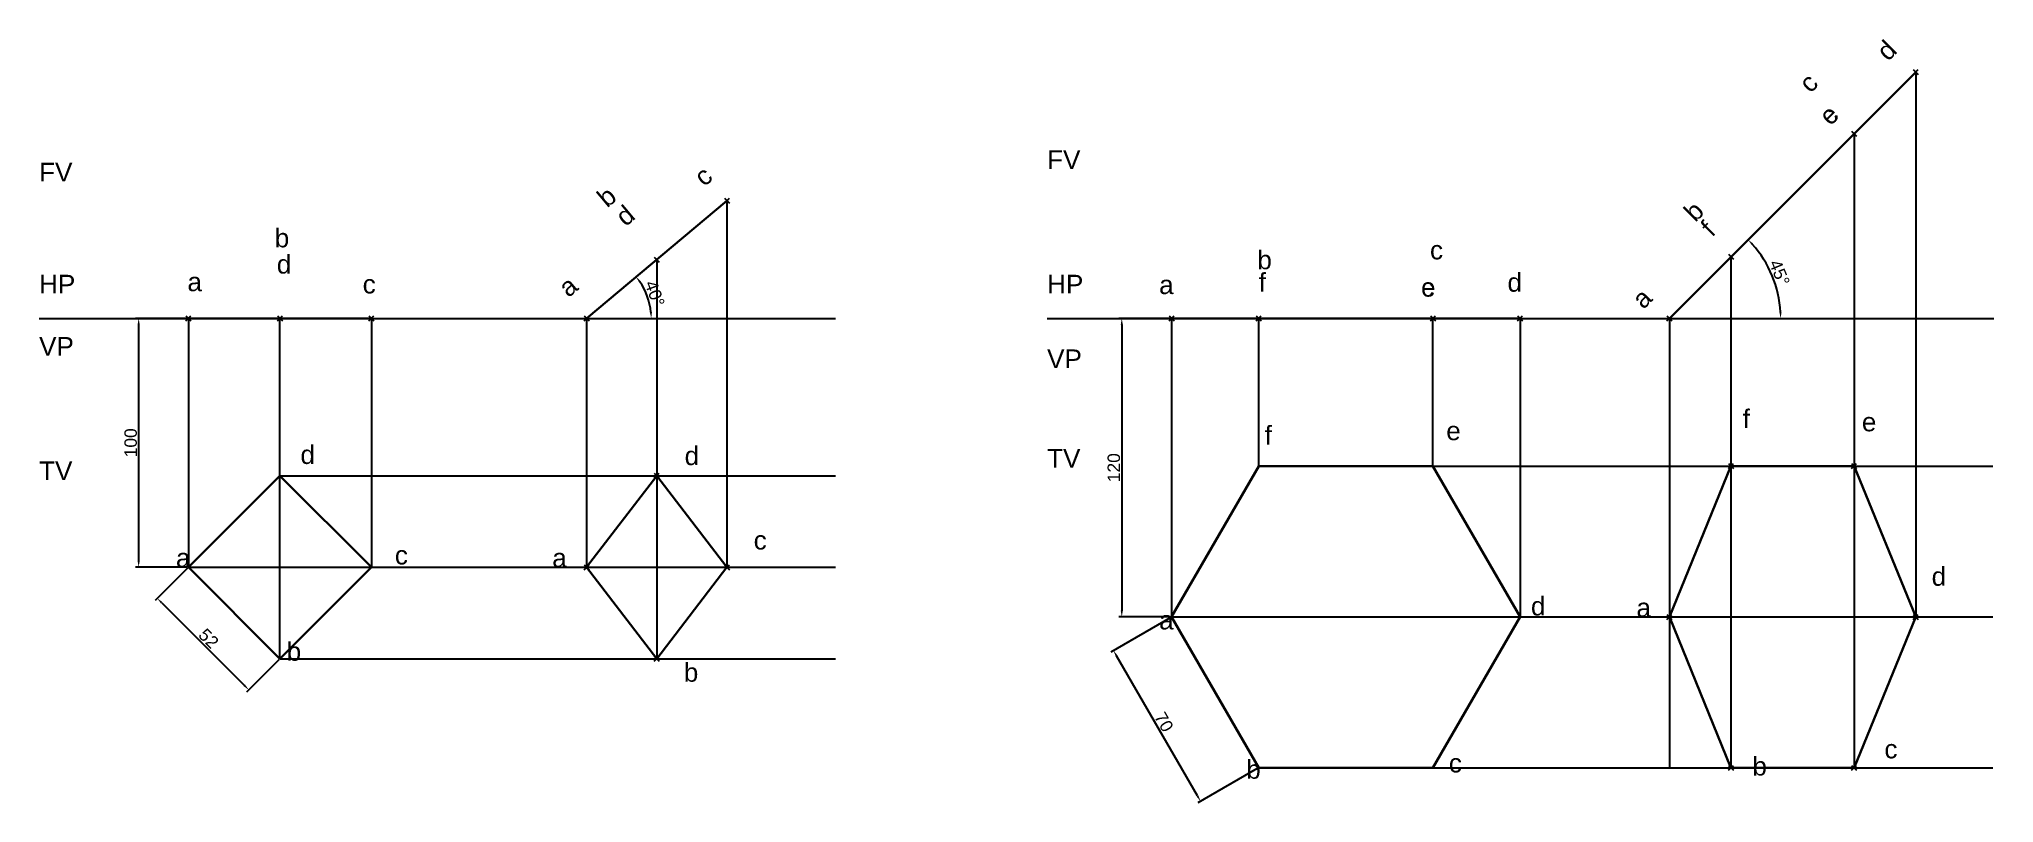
# Model space of a CAD drawing. Header units: millimetres. Extents: x 1165 to 1950, y 1195 to 1502.
import ezdxf

# ---------------------------------------------------------------- set-up
doc = ezdxf.new("R2010")
doc.units = ezdxf.units.MM
doc.header["$PDMODE"] = 3
doc.styles.get("Standard").update_dxf_attribs({"font": 'arial.ttf'})
doc.dimstyles.new('ISO-25', dxfattribs={"dimtxt": 5, "dimasz": 2.5, "dimexe": 1.25, "dimexo": 0.625, "dimtad": 1, "dimtxsty": 'Standard', "dimcen": 2.5, "dimadec": 0, "dimazin": 0, "dimtfac": 1, "dimtmove": 0, "dimatfit": 3, "dimfxl": 1, "dimarcsym": 0})

# ---------------------------------------------------------------- blocks, each defined once
blk = doc.blocks.new('*D2')
at = {"color": 0, "lineweight": -2, "transparency": 16777216}
for p, q in [((1619.46, 1269.69), (1595.59, 1255.91)), ((1630.42, 1198.08), (1597.92, 1254.37)), ((1654.46, 1209.07), (1630.59, 1195.29))]:
    blk.add_line(p, q, dxfattribs=at)
at = {"color": 0, "transparency": 16777216}
for points in [[(1598.28, 1254.58), (1597.56, 1254.16), (1596.67, 1256.53)], [(1630.78, 1198.28), (1630.06, 1197.87), (1631.67, 1195.91)]]:
    blk.add_solid(points, dxfattribs=at)
at = {"layer": 'Defpoints', "color": 0, "transparency": 16777216}
for p in [(1620, 1270), (1596.67, 1256.53), (1655, 1209.38)]:
    blk.add_point(p, dxfattribs=at)
at = {"color": 0, "transparency": 16777216, "insert": (1616.93, 1227.81), "char_height": 5, "attachment_point": 5, "rotation": 300}
blk.add_mtext('70', dxfattribs=at)
blk = doc.blocks.new('*D3')
at = {"color": 0, "lineweight": -2, "transparency": 16777216}
blk.add_arc((1820, 1390), 44.72, 3.20335, 41.79665, dxfattribs=at)
at = {"color": 0, "transparency": 16777216}
for points in [[(1853.04, 1419.52), (1853.64, 1420.09), (1851.62, 1421.62)], [(1865.07, 1392.51), (1864.23, 1392.49), (1864.72, 1390)]]:
    blk.add_solid(points, dxfattribs=at)
at = {"layer": 'Defpoints', "color": 0, "transparency": 16777216}
for p in [(1918.99, 1488.99), (1863.2, 1401.57), (1820, 1390), (1830, 1390), (1950.4, 1390)]:
    blk.add_point(p, dxfattribs=at)
at = {"color": 0, "transparency": 16777216, "insert": (1864.24, 1408.33), "char_height": 5, "attachment_point": 5, "rotation": 292.5}
blk.add_mtext('45°', dxfattribs=at)
blk = doc.blocks.new('*D4')
at = {"color": 0, "lineweight": -2, "transparency": 16777216}
blk.add_arc((1385, 1390), 25.94, 5.52377, 34.47623, dxfattribs=at)
at = {"color": 0, "transparency": 16777216}
for points in [[(1406.05, 1404.43), (1406.72, 1404.94), (1404.87, 1406.67)], [(1411.24, 1392.52), (1410.4, 1392.48), (1410.94, 1390)]]:
    blk.add_solid(points, dxfattribs=at)
at = {"layer": 'Defpoints', "color": 0, "transparency": 16777216}
for p in [(1441.33, 1437.27), (1410.24, 1395.98), (1165, 1390), (1385, 1390), (1485, 1390)]:
    blk.add_point(p, dxfattribs=at)
at = {"color": 0, "transparency": 16777216, "insert": (1412.36, 1399.96), "char_height": 5, "attachment_point": 5, "rotation": 290}
blk.add_mtext('40°', dxfattribs=at)
blk = doc.blocks.new('*D5')
at = {"color": 0, "lineweight": -2, "transparency": 16777216}
for p, q in [((1224.56, 1289.56), (1211.6, 1276.6)), ((1214.25, 1275.72), (1247.49, 1242.48)), ((1261.33, 1252.79), (1248.37, 1239.83))]:
    blk.add_line(p, q, dxfattribs=at)
at = {"color": 0, "transparency": 16777216}
for points in [[(1214.55, 1276.01), (1213.96, 1275.42), (1212.49, 1277.49)], [(1247.78, 1242.78), (1247.19, 1242.19), (1249.26, 1240.72)]]:
    blk.add_solid(points, dxfattribs=at)
at = {"layer": 'Defpoints', "color": 0, "transparency": 16777216}
for p in [(1225, 1290), (1261.77, 1253.23), (1249.26, 1240.72)]:
    blk.add_point(p, dxfattribs=at)
at = {"color": 0, "transparency": 16777216, "insert": (1233.12, 1261.35), "char_height": 5, "attachment_point": 5, "rotation": 315}
blk.add_mtext('52', dxfattribs=at)
blk = doc.blocks.new('*D6')
at = {"color": 0, "lineweight": -2, "transparency": 16777216}
for p, q in [((1224.38, 1390), (1203.75, 1390)), ((1205, 1387.5), (1205, 1292.5)), ((1224.38, 1290), (1203.75, 1290))]:
    blk.add_line(p, q, dxfattribs=at)
at = {"color": 0, "transparency": 16777216}
for points in [[(1204.58, 1387.5), (1205.42, 1387.5), (1205, 1390)], [(1204.58, 1292.5), (1205.42, 1292.5), (1205, 1290)]]:
    blk.add_solid(points, dxfattribs=at)
at = {"layer": 'Defpoints', "color": 0, "transparency": 16777216}
for p in [(1225, 1390), (1205, 1290), (1225, 1290)]:
    blk.add_point(p, dxfattribs=at)
at = {"color": 0, "transparency": 16777216, "insert": (1201.82, 1340), "char_height": 5, "attachment_point": 5, "rotation": 90}
blk.add_mtext('100', dxfattribs=at)
blk = doc.blocks.new('*D7')
at = {"color": 0, "lineweight": -2, "transparency": 16777216}
for p, q in [((1619.38, 1390), (1598.75, 1390)), ((1600, 1387.5), (1600, 1272.5)), ((1619.38, 1270), (1598.75, 1270))]:
    blk.add_line(p, q, dxfattribs=at)
at = {"color": 0, "transparency": 16777216}
for points in [[(1599.58, 1387.5), (1600.42, 1387.5), (1600, 1390)], [(1599.58, 1272.5), (1600.42, 1272.5), (1600, 1270)]]:
    blk.add_solid(points, dxfattribs=at)
at = {"layer": 'Defpoints', "color": 0, "transparency": 16777216}
for p in [(1620, 1390), (1600, 1270), (1620, 1270)]:
    blk.add_point(p, dxfattribs=at)
at = {"color": 0, "transparency": 16777216, "insert": (1596.82, 1330), "char_height": 5, "attachment_point": 5, "rotation": 90}
blk.add_mtext('120', dxfattribs=at)

msp = doc.modelspace()

# ---------------------------------------------------------------- linework, layer by layer
at = {"lineweight": 30}
for p, q in [((1820, 1390), (1918.995, 1488.995)), ((1620, 1390), (1760, 1390))]:
    msp.add_line(p, q, dxfattribs=at)
at = {"color": 4}
for p, q in [((1918.995, 1488.995), (1918.995, 1270)), ((1894.246, 1464.246), (1894.246, 1209.378)), ((1441.334, 1437.27), (1441.334, 1290)), ((1844.749, 1414.749), (1844.749, 1209.378)), ((1413.167, 1413.635), (1413.167, 1253.23)), ((1225, 1390), (1225, 1290)), ((1261.77, 1253.23), (1261.77, 1390)), ((1298.539, 1390), (1298.539, 1290)), ((1385, 1390), (1385, 1290)), ((1620, 1390), (1620, 1270)), ((1655, 1330.622), (1655, 1390)), ((1725, 1330.622), (1725, 1390)), ((1760, 1390), (1760, 1270)), ((1820, 1390), (1820, 1209.378)), ((1725, 1330.622), (1950, 1330.622)), ((1261.77, 1326.77), (1485, 1326.77)), ((1225, 1290), (1485, 1290)), ((1620, 1270), (1760, 1270)), ((1760, 1270), (1950, 1270)), ((1261.77, 1253.23), (1485, 1253.23)), ((1725, 1209.378), (1950, 1209.378))]:
    msp.add_line(p, q, dxfattribs=at)
at = {"color": 7, "lineweight": 30}
for p, q in [((1385, 1390), (1441.334, 1437.27)), ((1225, 1390), (1298.539, 1390))]:
    msp.add_line(p, q, dxfattribs=at)
at = {"color": 7}
msp.add_line((1165, 1390), (1485, 1390), dxfattribs=at)
for p, q in [((1570, 1390), (1830, 1390)), ((1830, 1390), (1950.4, 1390))]:
    msp.add_line(p, q)
at = {"lineweight": 30}
msp.add_lwpolyline([(1655, 1209.378), (1725, 1209.378), (1760, 1270), (1725, 1330.622), (1655, 1330.622), (1620, 1270)], close=True, dxfattribs=at)
at = {"color": 7, "lineweight": 30}
for points in [[(1820, 1270), (1844.749, 1330.622), (1894.246, 1330.622), (1918.995, 1270), (1894.246, 1209.378), (1844.749, 1209.378), (1820, 1270)], [(1385, 1290), (1413.167, 1326.77), (1441.334, 1290), (1413.167, 1253.23), (1385, 1290)]]:
    msp.add_lwpolyline(points, dxfattribs=at)
msp.add_lwpolyline([(1261.77, 1253.23), (1298.539, 1290), (1261.77, 1326.77), (1225, 1290)], close=True, dxfattribs=at)
for p in [(1918.995, 1488.995), (1894.246, 1464.246), (1844.749, 1414.749), (1620, 1390), (1655, 1390), (1725, 1390), (1760, 1390), (1820, 1390)]:
    msp.add_point(p)
at = {"color": 7}
for p in [(1441.334, 1437.27), (1413.167, 1413.635), (1225, 1390), (1261.77, 1390), (1298.539, 1390), (1385, 1390), (1413.167, 1326.77), (1844.749, 1330.622), (1894.246, 1330.622), (1385, 1290), (1441.334, 1290), (1820, 1270), (1918.995, 1270), (1413.167, 1253.23), (1844.749, 1209.378), (1894.246, 1209.378)]:
    msp.add_point(p, dxfattribs=at)

# ---------------------------------------------------------------- texts
for s, p in [('d', (1907.856, 1493.019)), ('c', (1876.662, 1480.175)), ('c', (1884.707, 1467.059)), ('c', (1884.707, 1467.059)), ('c', (1884.707, 1467.059)), ('c', (1884.707, 1467.059)), ('c', (1884.707, 1467.059)), ('c', (1884.707, 1467.059)), ('e', (1884.707, 1467.059)), ('b', (1830.41, 1428.341)), ('f', (1837.167, 1422.33)), ('a', (1809.567, 1393.362))]:
    msp.add_text(s, height=7.5, rotation=45).set_placement(p)
for s, p in [('FV', (1570, 1450)), ('FV', (1165, 1445)), ('b', (1654.473, 1409.75)), ('c', (1723.829, 1413.698)), ('HP', (1165, 1400)), ('HP', (1570, 1400)), ('f', (1655, 1400.722)), ('d', (1754.969, 1400.722)), ('a', (1615, 1399.755)), ('c', (1720.244, 1398.734)), ('e', (1720.244, 1398.734)), ('c', (1720.244, 1398.734)), ('c', (1720.244, 1398.734)), ('c', (1720.244, 1398.734)), ('c', (1720.244, 1398.734)), ('c', (1720.244, 1398.734)), ('VP', (1165, 1375)), ('VP', (1570, 1370)), ('f', (1657.396, 1339.309)), ('e', (1730.367, 1341.062)), ('TV', (1570, 1330)), ('TV', (1165, 1325)), ('d', (1764.397, 1270.607)), ('a', (1615, 1265)), ('b', (1650, 1205)), ('c', (1731.419, 1207.513))]:
    msp.add_text(s, height=7.5).set_placement(p)
at = {"color": 7, "lineweight": 30}
for s, p in [('c', (1432.195, 1442.656)), ('b', (1393.213, 1434.15)), ('d', (1400.625, 1426.613)), ('a', (1377.681, 1398.106))]:
    msp.add_text(s, height=7.5, rotation=40, dxfattribs=at).set_placement(p)
for s, p in [('b', (1259.671, 1418.542)), ('d', (1260.503, 1408.003)), ('a', (1224.603, 1400.914)), ('c', (1295, 1400)), ('f', (1849.478, 1345.903)), ('e', (1897.352, 1344.611)), ('d', (1270.005, 1331.488)), ('d', (1424.355, 1331.029)), ('c', (1307.931, 1291.105)), ('c', (1452.1, 1297.101)), ('a', (1220, 1290)), ('a', (1371.178, 1290)), ('d', (1925.386, 1282.558)), ('a', (1806.78, 1270)), ('b', (1264.468, 1252.381)), ('b', (1424.025, 1243.97)), ('c', (1906.409, 1213.18)), ('b', (1853.36, 1206.285))]:
    msp.add_text(s, height=7.5, dxfattribs=at).set_placement(p)

# ---------------------------------------------------------------- dimensions: what is measured, and where the dimension line sits
at = {"color": 7}
for base, line1, line2, picture, middle in [((1863.198, 1401.575), ((1820, 1390), (1918.995, 1488.995)), ((1830, 1390), (1950.4, 1390)), '*D3', (1864.244, 1408.326)), ((1410.242, 1395.983), ((1385, 1390), (1441.334, 1437.27)), ((1165, 1390), (1485, 1390)), '*D4', (1412.363, 1399.959))]:
    dim = msp.add_angular_dim_2l(base=base, line1=line1, line2=line2, dimstyle='ISO-25', dxfattribs=at)
    dim.commit()
    dim.dimension.update_dxf_attribs({"geometry": picture, "text_midpoint": middle})
for p1, p2, distance, picture, middle in [((1225, 1390), (1225, 1290), -20, '*D6', (1201.822, 1340)), ((1620, 1390), (1620, 1270), -20, '*D7', (1596.822, 1330)), ((1225, 1290), (1261.77, 1253.23), -17.698, '*D5', (1233.118, 1261.348))]:
    dim = msp.add_aligned_dim(p1=p1, p2=p2, distance=distance, dimstyle='ISO-25', dxfattribs=at)
    dim.commit()
    dim.dimension.update_dxf_attribs({"geometry": picture, "text_midpoint": middle})
dim = msp.add_aligned_dim(p1=(1655, 1209.378), p2=(1620, 1270), distance=26.935, dimstyle='ISO-25')
dim.commit()
dim.dimension.update_dxf_attribs({"geometry": '*D2', "text_midpoint": (1616.926, 1227.811)})

doc.saveas('drawing.dxf')
